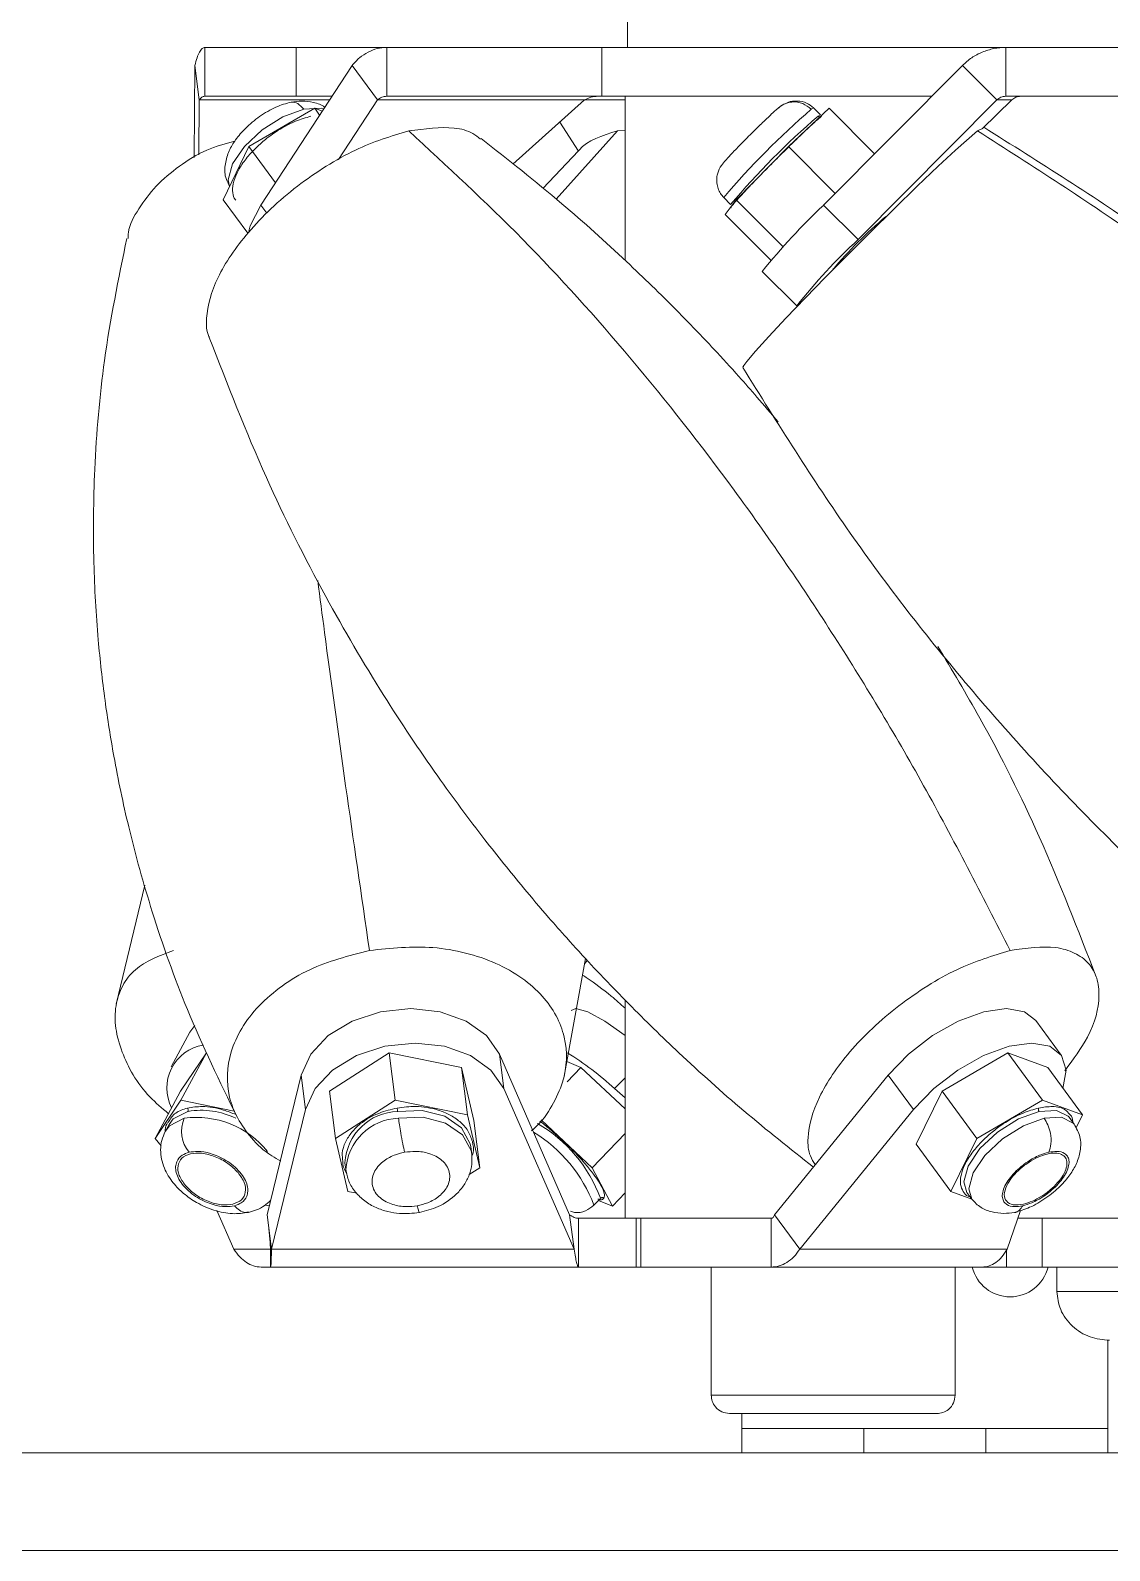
# Model space of a CAD drawing. Header units: millimetres. Extents: x -529 to 1738, y -425 to 849.
# Drawn here: x 241.99 to 264.1, y 637.54 to 668.69 of the extents above; entities that cross this region are included whole.
import ezdxf

# ---------------------------------------------------------------- set-up
doc = ezdxf.new("R2010")
doc.units = ezdxf.units.MM

msp = doc.modelspace()

# ---------------------------------------------------------------- linework, layer by layer
at = {"color": 7, "linetype": 'Continuous', "lineweight": 15}
for p, q in [((254.223, 671.341), (254.223, 668.341)), ((245.56, 668.341), (245.56, 667.341)), ((245.56, 668.341), (247.432, 668.341)), ((247.432, 668.341), (247.432, 667.341)), ((247.432, 668.341), (249.291, 668.341)), ((249.291, 668.341), (249.291, 667.341)), ((249.291, 668.341), (253.699, 668.341)), ((253.699, 668.341), (253.699, 667.341)), ((253.699, 668.341), (261.828, 668.341)), ((261.828, 668.341), (261.828, 668.326)), ((261.828, 668.341), (261.975, 668.341)), ((261.975, 668.341), (261.975, 667.341)), ((261.975, 668.341), (266.855, 668.341)), ((245.344, 666.084), (245.357, 667.975)), ((245.357, 667.975), (245.446, 667.268)), ((246.711, 665.112), (248.58, 667.975)), ((248.58, 667.975), (249.098, 667.268)), ((258.244, 665.112), (261.087, 667.975)), ((261.087, 667.975), (261.793, 667.268)), ((245.438, 666.139), (245.446, 667.268)), ((245.56, 667.341), (247.432, 667.341)), ((247.432, 667.341), (248.166, 667.341)), ((248.3, 666.044), (249.098, 667.268)), ((249.098, 667.268), (253.345, 667.268)), ((249.291, 667.341), (253.699, 667.341)), ((253.345, 667.268), (251.873, 665.953)), ((253.699, 667.341), (260.458, 667.341)), ((254.173, 667.341), (254.173, 663.982)), ((258.95, 664.405), (261.793, 667.268)), ((262.097, 667.268), (261.49, 666.676)), ((261.793, 667.268), (262.097, 667.268)), ((261.975, 667.341), (266.855, 667.341)), ((247.815, 667.095), (246.468, 666.309)), ((247.916, 666.957), (247.815, 667.095)), ((247.968, 667.038), (247.815, 667.095)), ((257.389, 667.149), (257.344, 667.125)), ((258.36, 667.095), (257.52, 666.309)), ((258.178, 666.962), (258.036, 667.103)), ((258.131, 666.933), (258.178, 666.962)), ((259.289, 666.164), (258.36, 667.095)), ((253.217, 666.219), (252.836, 666.813)), ((254.017, 666.632), (254.173, 666.64)), ((261.398, 666.632), (261.5, 666.681)), ((246.468, 666.309), (245.939, 665.222)), ((247.01, 665.57), (246.468, 666.309)), ((257.52, 666.309), (256.453, 665.222)), ((258.479, 665.348), (257.52, 666.309)), ((253.221, 666.224), (252.492, 665.453)), ((245.939, 665.222), (246.444, 664.534)), ((256.197, 665.266), (256.338, 665.124)), ((256.453, 665.222), (256.226, 664.92)), ((257.416, 664.258), (256.453, 665.222)), ((258.244, 665.112), (258.95, 664.405)), ((257.163, 663.982), (256.226, 664.92)), ((259.504, 664.856), (259.496, 664.863)), ((259.518, 664.876), (259.519, 664.876)), ((256.985, 663.753), (257.691, 663.046)), ((258.435, 663.803), (258.443, 663.795)), ((244.333, 651.179), (243.749, 648.738)), ((252.925, 647.264), (253.364, 649.673)), ((253.344, 649.565), (253.398, 649.635)), ((254.173, 648.823), (254.173, 644.35)), ((245.258, 648.161), (245.355, 648.3)), ((263.111, 647.696), (262.592, 648.403)), ((245.258, 648.161), (244.875, 647.454)), ((245.067, 646.956), (245.595, 647.742)), ((245.595, 647.742), (245.07, 646.773)), ((248.118, 646.956), (249.342, 647.742)), ((249.342, 647.742), (250.821, 647.441)), ((249.342, 647.742), (249.464, 646.773)), ((251.6, 647.714), (251.689, 647.007)), ((253.039, 644.423), (251.6, 647.714)), ((260.67, 646.956), (262.017, 647.742)), ((262.017, 647.742), (262.729, 646.773)), ((262.017, 647.742), (262.835, 647.441)), ((250.821, 647.441), (250.943, 646.471)), ((250.821, 647.441), (251.077, 646.354)), ((252.979, 647.56), (253.27, 647.441)), ((253.27, 647.441), (252.988, 647.146)), ((253.27, 647.441), (254.173, 646.592)), ((262.835, 647.441), (263.546, 646.471)), ((247.537, 647.286), (246.838, 644.423)), ((247.626, 646.579), (247.537, 647.286)), ((253.128, 643.716), (251.689, 647.007)), ((254.173, 646.817), (253.96, 647.007)), ((259.569, 647.286), (257.235, 644.423)), ((260.088, 646.579), (259.569, 647.286)), ((245.067, 646.956), (244.542, 645.987)), ((244.542, 645.987), (245.07, 646.773)), ((245.07, 646.773), (246.167, 646.544)), ((248.118, 646.956), (248.24, 645.987)), ((248.24, 645.987), (249.464, 646.773)), ((249.464, 646.773), (250.943, 646.471)), ((260.141, 645.869), (260.67, 646.956)), ((260.67, 646.956), (261.382, 645.987)), ((261.382, 645.987), (262.729, 646.773)), ((262.729, 646.773), (263.546, 646.471)), ((247.626, 646.579), (246.926, 643.716)), ((250.943, 646.471), (251.199, 645.384)), ((252.453, 646.369), (253.499, 645.384)), ((260.088, 646.579), (257.754, 643.716)), ((263.377, 646.278), (263.274, 646.419)), ((263.546, 646.471), (263.417, 646.205)), ((244.829, 646.269), (244.752, 646.128)), ((251.199, 645.384), (251.077, 646.354)), ((254.173, 646.089), (253.499, 645.384)), ((244.669, 645.838), (244.542, 645.987)), ((248.496, 644.9), (248.24, 645.987)), ((251.032, 645.671), (251.014, 645.812)), ((260.141, 645.869), (260.853, 644.9)), ((260.853, 644.9), (261.382, 645.987)), ((248.434, 645.488), (248.452, 645.347)), ((251.199, 645.384), (250.981, 645.244)), ((253.499, 645.384), (253.914, 644.598)), ((248.677, 644.863), (248.496, 644.9)), ((254.173, 644.869), (253.914, 644.598)), ((261.279, 644.742), (260.853, 644.9)), ((261.177, 644.881), (261.281, 644.74)), ((245.808, 644.507), (246.157, 643.716)), ((246.882, 644.605), (246.797, 644.622)), ((253.5, 644.594), (253.53, 644.611)), ((253.53, 644.611), (253.665, 644.752)), ((253.914, 644.598), (253.629, 644.714)), ((261.281, 644.74), (261.292, 644.726)), ((262.001, 643.716), (262.278, 644.512)), ((246.926, 643.716), (246.838, 644.423)), ((253.039, 644.423), (253.128, 643.716)), ((253.223, 643.35), (253.223, 644.35)), ((254.403, 644.35), (253.223, 644.35)), ((254.403, 643.35), (254.403, 644.35)), ((254.495, 644.35), (254.403, 644.35)), ((254.495, 643.35), (254.495, 644.35)), ((257.169, 644.35), (254.495, 644.35)), ((257.169, 643.35), (257.169, 644.35)), ((257.754, 643.716), (257.235, 644.423)), ((262.722, 644.35), (262.222, 644.35)), ((262.722, 643.35), (262.722, 644.35)), ((267.939, 644.35), (262.722, 644.35)), ((246.908, 643.35), (246.908, 643.647)), ((246.926, 643.716), (253.128, 643.716)), ((257.754, 643.716), (262.001, 643.716)), ((246.908, 643.35), (246.714, 643.35)), ((253.223, 643.35), (246.908, 643.35)), ((254.403, 643.35), (253.223, 643.35)), ((254.495, 643.35), (254.403, 643.35)), ((257.169, 643.35), (254.495, 643.35)), ((255.94, 643.35), (255.94, 640.725)), ((261.493, 643.35), (257.169, 643.35)), ((260.94, 640.725), (260.94, 643.35)), ((261.988, 643.35), (261.492, 643.35)), ((262.722, 643.35), (261.988, 643.35)), ((267.939, 643.35), (262.722, 643.35)), ((263.023, 643.35), (263.023, 642.85)), ((264.065, 641.857), (264.065, 640.041)), ((260.94, 640.725), (255.94, 640.725)), ((256.565, 640.041), (256.565, 640.35)), ((259.065, 640.041), (256.565, 640.041)), ((256.565, 640.041), (256.565, 639.541)), ((259.065, 639.541), (259.065, 640.041)), ((261.565, 640.041), (259.065, 640.041)), ((264.065, 640.041), (261.565, 640.041)), ((261.565, 640.041), (261.565, 639.541)), ((264.065, 640.041), (264.065, 639.541)), ((289.065, 639.541), (129.065, 639.541)), ((289.065, 637.541), (129.065, 637.541))]:
    msp.add_line(p, q, dxfattribs=at)
at = {"color": 8, "linetype": 'Continuous', "lineweight": 15}
for p, q in [((245.446, 667.268), (248.118, 667.268)), ((253.345, 667.268), (254.173, 667.268)), ((257.99, 667.075), (258.036, 667.103)), ((252.76, 665.236), (254.017, 666.632)), ((246.711, 665.112), (246.833, 664.946)), ((254.173, 647.23), (253.96, 647.007)), ((253.53, 644.611), (253.536, 644.618)), ((253.665, 644.752), (253.671, 644.76)), ((246.157, 643.716), (246.907, 643.716)), ((261.988, 643.35), (261.988, 643.697)), ((264.799, 642.85), (263.023, 642.85))]:
    msp.add_line(p, q, dxfattribs=at)
at = {"color": 8, "linetype": 'Continuous', "lineweight": 15, "flags": 128}
for points in [[(246.068, 665.488), (246.044, 665.632), (246.132, 665.955), (246.376, 666.314), (246.738, 666.652), (247.164, 666.919), (247.589, 667.075)], [(247.589, 667.075), (247.948, 667.095), (247.998, 667.084)], [(245.141, 646.399), (244.841, 646.244), (244.752, 646.128)], [(245.218, 646.54), (244.917, 646.385), (244.829, 646.269)], [(251.014, 645.812), (251.002, 645.879), (250.824, 646.202), (250.479, 646.442), (250.019, 646.56), (249.514, 646.54)], [(251.032, 645.666), (251.02, 645.738), (250.842, 646.061), (250.497, 646.3), (250.037, 646.419), (249.532, 646.399)], [(262.659, 646.54), (262.234, 646.385), (261.808, 646.118), (261.446, 645.779), (261.202, 645.421), (261.114, 645.098), (261.178, 644.881)], [(262.763, 646.399), (262.338, 646.244), (261.912, 645.976), (261.55, 645.638), (261.306, 645.28), (261.218, 644.956), (261.281, 644.74)], [(263.274, 646.419), (263.255, 646.442), (263.017, 646.56), (262.659, 646.54)], [(263.377, 646.278), (263.359, 646.3), (263.121, 646.419), (262.763, 646.399)]]:
    msp.add_lwpolyline(points, dxfattribs=at)
at = {"color": 7, "linetype": 'Continuous', "lineweight": 15, "flags": 128}
for points in [[(246.974, 666.605), (247.268, 666.778), (247.287, 666.787)], [(256.607, 661.805), (256.59, 661.797), (256.668, 661.908), (256.848, 662.12), (257.122, 662.422), (257.469, 662.793), (258.277, 663.629), (259.194, 664.551), (259.686, 665.036), (260.162, 665.498), (260.591, 665.906), (260.947, 666.238), (261.398, 666.632), (261.398, 666.632)], [(246.462, 664.575), (246.495, 664.684), (246.711, 665.112)], [(247.537, 647.286), (247.733, 647.714), (248.093, 648.093), (248.585, 648.391), (249.165, 648.581), (249.784, 648.646), (250.386, 648.581), (250.919, 648.391), (251.336, 648.093), (251.6, 647.714)], [(253.068, 648.611), (253.168, 648.646), (253.413, 648.581), (253.76, 648.391), (254.173, 648.099)], [(259.569, 647.286), (259.981, 647.714), (260.473, 648.093), (261.003, 648.391), (261.523, 648.581), (261.989, 648.646), (262.359, 648.581), (262.592, 648.403)], [(251.689, 647.007), (251.425, 647.386), (251.008, 647.684), (250.475, 647.874), (249.873, 647.939), (249.254, 647.874), (248.674, 647.684), (248.182, 647.386), (247.822, 647.007), (247.626, 646.579)], [(263.147, 647.007), (263.212, 647.386), (263.12, 647.684), (262.878, 647.874), (262.508, 647.939), (262.042, 647.874), (261.522, 647.684), (260.992, 647.386), (260.5, 647.007), (260.088, 646.579)], [(248.452, 645.347), (248.464, 645.28), (248.478, 645.23)]]:
    msp.add_lwpolyline(points, dxfattribs=at)
at = {"color": 8, "linetype": 'Continuous', "lineweight": 15}
for centre, radius, start, end in [((268.703, 654.662), 16.397, 130.7952, 139.7048), ((245.394, 644.558), 1.859, 38.6368, 97.8378), ((245.485, 644.911), 1.652, 64.4852, 99.3005), ((249.548, 645.426), 1.115, 91.7031, 176.7915), ((249.565, 645.284), 1.115, 91.7031, 176.7915), ((250.731, 643.56), 2.999, 20.6713, 58.458), ((250.841, 643.693), 3.025, 20.6553, 59.3453)]:
    msp.add_arc(centre, radius, start, end, dxfattribs=at)
at = {"color": 7, "linetype": 'Continuous', "lineweight": 15}
for centre, radius, start, end in [((268.843, 654.521), 16.396, 130.795, 139.7051), ((267.607, 655.175), 13.653, 133.2943, 141.0742), ((265.503, 657.796), 9.271, 130.2064, 139.7935), ((266.859, 655.815), 11.676, 132.6344, 141.7341), ((245.677, 647.017), 0.893, 99.2696, 206.9942), ((249.709, 642.406), 6.264, 47.2589, 58.3834), ((245.748, 646.13), 0.664, 156.1104, 220.0376), ((262.065, 643.541), 0.8, 193.8143, 346.1857)]:
    msp.add_arc(centre, radius, start, end, dxfattribs=at)
for points in [[(245.56, 668.341), (245.542, 668.336), (245.506, 668.327), (245.454, 668.252), (245.403, 668.139), (245.372, 668.029), (245.357, 667.975)], [(249.291, 668.341), (249.226, 668.336), (249.095, 668.327), (248.907, 668.252), (248.73, 668.139), (248.63, 668.029), (248.58, 667.975)], [(261.975, 668.341), (261.892, 668.336), (261.728, 668.327), (261.492, 668.252), (261.271, 668.139), (261.149, 668.029), (261.087, 667.975)], [(245.446, 667.268), (245.464, 667.289), (245.501, 667.331), (245.541, 667.337), (245.56, 667.341)], [(249.098, 667.268), (249.128, 667.289), (249.187, 667.331), (249.257, 667.337), (249.291, 667.341)], [(253.616, 667.341), (253.568, 667.337), (253.472, 667.331), (253.387, 667.289), (253.345, 667.268)], [(261.793, 667.268), (261.82, 667.289), (261.873, 667.331), (261.941, 667.337), (261.975, 667.341)], [(262.284, 667.341), (262.249, 667.337), (262.18, 667.331), (262.125, 667.289), (262.097, 667.268)], [(253.223, 644.35), (253.193, 644.353), (253.133, 644.36), (253.07, 644.402), (253.039, 644.423)], [(257.235, 644.423), (257.227, 644.402), (257.21, 644.36), (257.183, 644.353), (257.169, 644.35)], [(246.714, 643.35), (246.663, 643.354), (246.561, 643.364), (246.414, 643.439), (246.276, 643.552), (246.196, 643.661), (246.157, 643.716)], [(246.908, 643.35), (246.91, 643.354), (246.916, 643.364), (246.922, 643.439), (246.926, 643.552), (246.926, 643.661), (246.926, 643.716)], [(253.128, 643.716), (253.138, 643.661), (253.157, 643.552), (253.181, 643.439), (253.203, 643.364), (253.216, 643.354), (253.223, 643.35)], [(257.169, 643.35), (257.224, 643.354), (257.333, 643.364), (257.49, 643.439), (257.636, 643.552), (257.715, 643.661), (257.754, 643.716)], [(262.001, 643.716), (261.968, 643.661), (261.901, 643.552), (261.776, 643.439), (261.638, 643.364), (261.541, 643.354), (261.493, 643.35)]]:
    msp.add_open_spline(points, degree=3, dxfattribs=at)
for points, knots in [([(248.02, 667.117), (248.019, 667.118), (247.963, 667.168), (247.801, 667.214), (247.565, 667.253), (247.405, 667.233), (247.331, 667.223)], [0, 0, 0, 0, 0.008097, 0.388515, 0.718125, 1, 1, 1, 1]), ([(258.036, 667.103), (257.991, 667.14), (257.898, 667.215), (257.707, 667.252), (257.548, 667.24), (257.472, 667.195), (257.455, 667.185)], [0, 0, 0, 0, 0.297054, 0.605048, 0.907806, 1, 1, 1, 1]), ([(247.331, 667.223), (247.228, 667.193), (247.014, 667.131), (246.683, 666.938), (246.399, 666.701), (246.192, 666.462), (246.049, 666.219), (245.971, 665.955), (245.962, 665.708), (246.033, 665.574), (246.059, 665.525)], [0, 0, 0, 0, 0.140758, 0.2914086, 0.4366714, 0.5606137, 0.6722097, 0.7936066, 0.9235648, 1, 1, 1, 1]), ([(247.735, 666.932), (247.631, 666.902), (247.396, 666.835), (247.059, 666.648), (246.771, 666.435), (246.549, 666.231), (246.355, 666.002), (246.212, 665.768), (246.133, 665.546), (246.128, 665.363), (246.156, 665.251), (246.197, 665.213), (246.201, 665.209)], [0, 0, 0, 0, 0.122623, 0.277729, 0.368498, 0.466952, 0.571288, 0.678835, 0.786382, 0.890718, 0.989171, 1, 1, 1, 1]), ([(257.344, 667.125), (257.294, 667.082), (257.211, 667.011), (257.033, 666.842), (256.878, 666.691), (256.734, 666.548), (256.582, 666.395), (256.414, 666.222), (256.278, 666.077), (256.185, 665.97), (256.121, 665.892), (256.071, 665.771), (256.051, 665.672), (256.052, 665.562), (256.077, 665.451), (256.125, 665.348), (256.173, 665.293), (256.197, 665.266)], [0, 0, 0, 0, 0.127921, 0.209089, 0.303993, 0.356673, 0.411894, 0.520927, 0.614975, 0.685775, 0.778383, 0.81389, 0.848682, 0.885023, 0.923178, 0.962083, 1, 1, 1, 1]), ([(258.2, 666.932), (258.165, 666.902), (258.084, 666.835), (257.883, 666.648), (257.66, 666.435), (257.451, 666.231), (257.221, 666.002), (256.989, 665.767), (256.775, 665.547), (256.597, 665.36), (256.465, 665.217), (256.363, 665.099), (256.318, 665.04), (256.345, 665.058), (256.349, 665.06)], [0, 0, 0, 0, 0.097181, 0.220107, 0.292044, 0.37007, 0.452759, 0.537993, 0.623226, 0.705915, 0.783941, 0.855878, 0.978804, 1, 1, 1, 1]), ([(257.99, 667.075), (257.934, 667.119), (257.818, 667.211), (257.608, 667.236), (257.426, 667.19), (257.342, 667.12), (257.301, 667.086)], [0, 0, 0, 0, 0.270261, 0.562429, 0.789736, 1, 1, 1, 1]), ([(245.66, 662.398), (245.655, 662.406), (245.594, 662.512), (245.581, 662.899), (245.763, 663.611), (246.309, 664.415), (246.91, 665.044), (247.453, 665.507), (248.042, 665.914), (248.826, 666.355), (249.382, 666.523), (249.742, 666.632)], [0, 0, 0, 0, 0.007515, 0.10101, 0.27469, 0.448371, 0.541866, 0.637345, 0.732824, 0.82632, 1, 1, 1, 1]), ([(249.742, 666.632), (250.07, 666.675), (250.573, 666.742), (251.024, 666.619), (251.161, 666.505), (251.21, 666.465)], [0, 0, 0, 0, 0.545164, 0.838635, 1, 1, 1, 1]), ([(262.067, 649.838), (261.486, 650.976), (260.331, 653.235), (258.431, 656.382), (256.428, 659.31), (254.309, 661.999), (252.082, 664.475), (250.526, 665.909), (249.742, 666.632)], [0, 0, 0, 0, 0.168623, 0.334904, 0.5, 0.665096, 0.831377, 1, 1, 1, 1]), ([(253.222, 666.22), (253.227, 666.226), (253.392, 666.438), (253.709, 666.536), (254.017, 666.632)], [0, 0, 0, 0, 0.028305, 1, 1, 1, 1]), ([(278.172, 649.838), (277.447, 650.976), (276.007, 653.235), (273.528, 656.382), (270.841, 659.31), (267.918, 661.999), (264.78, 664.475), (262.531, 665.909), (261.398, 666.632)], [0, 0, 0, 0, 0.1686233, 0.3349037, 0.5, 0.6650963, 0.8313767, 1, 1, 1, 1]), ([(278.298, 649.909), (277.584, 651.053), (276.166, 653.325), (273.704, 656.483), (271.023, 659.415), (268.094, 662.1), (264.939, 664.567), (262.668, 665.989), (261.524, 666.705)], [0, 0, 0, 0, 0.168623, 0.334904, 0.5, 0.665096, 0.831377, 1, 1, 1, 1]), ([(243.991, 664.426), (243.991, 664.468), (243.99, 664.675), (244.207, 665.044), (244.543, 665.508), (245.027, 665.911), (245.559, 666.253), (245.981, 666.369), (246.178, 666.423)], [0, 0, 0, 0, 0.0486824, 0.2422805, 0.439987, 0.6376935, 0.8312916, 1, 1, 1, 1]), ([(257.309, 660.67), (257.166, 660.84), (256.902, 661.153), (256.464, 661.649), (255.921, 662.244), (255.16, 663.036), (254.127, 664.04), (252.799, 665.235), (251.779, 666.039), (251.223, 666.478)], [0, 0, 0, 0, 0.0786165, 0.1446435, 0.2340683, 0.3637048, 0.5339879, 0.7456764, 1, 1, 1, 1]), ([(243.963, 664.429), (243.794, 663.602), (243.479, 662.061), (243.288, 659.814), (243.267, 657.893), (243.357, 656.308), (243.505, 654.988), (243.707, 653.713), (244.012, 652.259), (244.498, 650.515), (245.214, 648.499), (245.871, 647.149), (246.224, 646.423)], [0, 0, 0, 0, 0.138974, 0.258971, 0.3608, 0.444943, 0.511654, 0.573897, 0.653281, 0.750392, 0.865704, 1, 1, 1, 1]), ([(245.655, 662.397), (246.028, 661.435), (246.726, 659.635), (247.956, 657.193), (249.146, 655.158), (250.253, 653.502), (251.221, 652.196), (251.99, 651.238), (252.555, 650.573), (253.021, 650.044), (253.564, 649.45), (254.325, 648.657), (255.358, 647.653), (256.612, 646.523), (257.554, 645.779), (258.033, 645.401)], [0, 0, 0, 0, 0.14655, 0.274324, 0.384289, 0.477019, 0.552808, 0.611761, 0.648895, 0.675058, 0.710492, 0.76186, 0.829333, 0.913213, 1, 1, 1, 1]), ([(256.586, 661.784), (257.3, 660.64), (258.719, 658.368), (261.18, 655.21), (263.861, 652.278), (266.79, 649.593), (269.946, 647.127), (272.217, 645.705), (273.36, 644.989)], [0, 0, 0, 0, 0.168623, 0.334904, 0.5, 0.665096, 0.831377, 1, 1, 1, 1]), ([(263.83, 649.297), (263.456, 650.258), (262.756, 652.056), (261.637, 654.314), (260.875, 655.582), (260.583, 656.069)], [0, 0, 0, 0, 0.41405, 0.775055, 1, 1, 1, 1]), ([(244.923, 649.838), (244.634, 649.729), (244.191, 649.561), (243.859, 649.12), (243.72, 648.713), (243.717, 648.25), (243.893, 647.623), (244.233, 646.991), (244.685, 646.605), (244.817, 646.493)], [0, 0, 0, 0, 0.218106, 0.335517, 0.455419, 0.575321, 0.692732, 0.910838, 1, 1, 1, 1]), ([(248.936, 649.838), (248.512, 649.729), (247.86, 649.561), (247.132, 649.12), (246.656, 648.713), (246.301, 648.251), (246.018, 647.621), (245.985, 646.818), (246.385, 646.102), (246.816, 645.688), (247.056, 645.559), (247.118, 645.526)], [0, 0, 0, 0, 0.169475, 0.260706, 0.353874, 0.447041, 0.538272, 0.707747, 0.877222, 0.968453, 1, 1, 1, 1]), ([(252.257, 646.142), (252.278, 646.159), (252.46, 646.313), (252.689, 646.652), (252.982, 647.277), (253.008, 648.08), (252.619, 648.804), (252.074, 649.286), (251.539, 649.589), (250.918, 649.799), (250.049, 649.953), (249.374, 649.883), (248.936, 649.838)], [0, 0, 0, 0, 0.011479, 0.098231, 0.183181, 0.340986, 0.498791, 0.583741, 0.670493, 0.757245, 0.842195, 1, 1, 1, 1]), ([(262.067, 649.838), (261.706, 649.729), (261.151, 649.561), (260.367, 649.12), (259.778, 648.713), (259.235, 648.251), (258.633, 647.621), (258.091, 646.819), (257.897, 646.1), (257.935, 645.658), (258.035, 645.507), (258.072, 645.45)], [0, 0, 0, 0, 0.165562, 0.254688, 0.345704, 0.436721, 0.525846, 0.691408, 0.856971, 0.946096, 1, 1, 1, 1]), ([(263.185, 647.373), (263.357, 647.606), (263.76, 648.15), (263.916, 648.804), (263.859, 649.286), (263.688, 649.589), (263.399, 649.799), (262.904, 649.953), (262.397, 649.883), (262.067, 649.838)], [0, 0, 0, 0, 0.152246, 0.355246, 0.464525, 0.576123, 0.687721, 0.797, 1, 1, 1, 1]), ([(254.173, 648.657), (254.079, 648.74), (253.812, 648.976), (253.516, 649.196), (253.335, 649.314), (253.302, 649.335)], [0, 0, 0, 0, 0.307198, 0.876457, 1, 1, 1, 1]), ([(245.208, 646.61), (245.211, 646.604), (245.219, 646.593), (245.224, 646.572), (245.223, 646.553), (245.219, 646.545), (245.218, 646.54)], [0, 0, 0, 0, 0.270261, 0.562429, 0.789736, 1, 1, 1, 1]), ([(249.502, 646.61), (249.503, 646.604), (249.506, 646.593), (249.51, 646.572), (249.513, 646.553), (249.514, 646.545), (249.514, 646.54)], [0, 0, 0, 0, 0.270261, 0.562429, 0.789736, 1, 1, 1, 1]), ([(249.657, 645.703), (249.645, 645.758), (249.62, 645.872), (249.581, 646.082), (249.55, 646.268), (249.538, 646.356), (249.532, 646.399)], [0, 0, 0, 0, 0.270261, 0.562429, 0.789736, 1, 1, 1, 1]), ([(262.649, 646.61), (262.648, 646.604), (262.644, 646.593), (262.645, 646.572), (262.65, 646.553), (262.656, 646.545), (262.659, 646.54)], [0, 0, 0, 0, 0.270261, 0.562429, 0.789736, 1, 1, 1, 1]), ([(262.855, 645.703), (262.874, 645.758), (262.914, 645.872), (262.9, 646.082), (262.845, 646.268), (262.789, 646.356), (262.763, 646.399)], [0, 0, 0, 0, 0.270261, 0.562429, 0.789736, 1, 1, 1, 1]), ([(263.284, 646.484), (263.288, 646.48), (263.329, 646.443), (263.352, 646.385), (263.349, 646.322), (263.348, 646.317)], [0, 0, 0, 0, 0.092884, 0.93733, 1, 1, 1, 1]), ([(244.753, 646.129), (244.726, 646.069), (244.672, 645.95), (244.644, 645.696), (244.708, 645.389), (244.893, 645.085), (245.125, 644.85), (245.407, 644.654), (245.755, 644.502), (246.131, 644.425), (246.351, 644.456), (246.459, 644.471)], [0, 0, 0, 0, 0.074406, 0.148663, 0.288916, 0.411092, 0.511748, 0.617665, 0.743247, 0.87513, 1, 1, 1, 1]), ([(244.747, 646.122), (244.75, 646.18), (244.755, 646.257), (244.805, 646.311), (244.818, 646.325)], [0, 0, 0, 0, 0.7451682, 1, 1, 1, 1]), ([(262.154, 644.47), (262.257, 644.5), (262.471, 644.562), (262.802, 644.756), (263.086, 644.992), (263.293, 645.232), (263.436, 645.474), (263.516, 645.738), (263.518, 646.027), (263.423, 646.196), (263.375, 646.281)], [0, 0, 0, 0, 0.133177, 0.275715, 0.413154, 0.530422, 0.636008, 0.750867, 0.873826, 1, 1, 1, 1]), ([(251.047, 645.923), (251.062, 645.845), (251.081, 645.75), (251.05, 645.654), (251.044, 645.637)], [0, 0, 0, 0, 0.819448, 1, 1, 1, 1]), ([(246.168, 644.607), (246.11, 644.598), (245.979, 644.578), (245.767, 644.615), (245.571, 644.687), (245.409, 644.771), (245.255, 644.882), (245.123, 645.013), (245.026, 645.152), (244.972, 645.287), (244.959, 645.408), (244.988, 645.535), (245.074, 645.645), (245.189, 645.685), (245.24, 645.703)], [0, 0, 0, 0, 0.090318, 0.204563, 0.27142, 0.343936, 0.420786, 0.5, 0.579214, 0.656064, 0.72858, 0.795437, 0.909682, 1, 1, 1, 1]), ([(245.165, 645.023), (245.115, 645.092), (245.015, 645.231), (245, 645.431), (245.076, 645.593), (245.258, 645.681), (245.502, 645.697), (245.778, 645.622), (246.049, 645.485), (246.178, 645.353), (246.243, 645.287)], [0, 0, 0, 0, 0.124939, 0.24999, 0.374878, 0.49999, 0.624878, 0.74999, 0.874939, 1, 1, 1, 1]), ([(245.24, 645.703), (245.298, 645.712), (245.429, 645.732), (245.641, 645.695), (245.837, 645.624), (245.999, 645.539), (246.153, 645.428), (246.285, 645.298), (246.382, 645.158), (246.436, 645.023), (246.449, 644.902), (246.42, 644.776), (246.334, 644.665), (246.219, 644.625), (246.168, 644.607)], [0, 0, 0, 0, 0.090318, 0.204563, 0.27142, 0.343936, 0.420786, 0.5, 0.579214, 0.656064, 0.72858, 0.795437, 0.909682, 1, 1, 1, 1]), ([(248.472, 645.264), (248.437, 645.324), (248.39, 645.406), (248.389, 645.496), (248.389, 645.52)], [0, 0, 0, 0, 0.729367, 1, 1, 1, 1]), ([(249.915, 644.607), (249.84, 644.598), (249.669, 644.578), (249.448, 644.615), (249.271, 644.687), (249.145, 644.771), (249.048, 644.882), (248.992, 645.013), (248.984, 645.152), (249.024, 645.287), (249.101, 645.408), (249.231, 645.535), (249.418, 645.645), (249.584, 645.685), (249.657, 645.703)], [0, 0, 0, 0, 0.090318, 0.204563, 0.27142, 0.343936, 0.420786, 0.5, 0.579214, 0.656064, 0.72858, 0.795437, 0.909682, 1, 1, 1, 1]), ([(249.657, 645.703), (249.733, 645.712), (249.903, 645.732), (250.125, 645.695), (250.301, 645.624), (250.427, 645.539), (250.525, 645.428), (250.581, 645.298), (250.588, 645.158), (250.549, 645.023), (250.471, 644.902), (250.341, 644.776), (250.155, 644.665), (249.989, 644.625), (249.915, 644.607)], [0, 0, 0, 0, 0.090318, 0.204563, 0.27142, 0.343936, 0.420786, 0.5, 0.579214, 0.656064, 0.72858, 0.795437, 0.909682, 1, 1, 1, 1]), ([(249.959, 644.469), (250.09, 644.502), (250.376, 644.576), (250.686, 644.795), (250.883, 645.031), (250.988, 645.237), (251.043, 645.453), (251.036, 645.598), (251.032, 645.669)], [0, 0, 0, 0, 0.213397, 0.465816, 0.601888, 0.739127, 0.873187, 1, 1, 1, 1]), ([(262.322, 644.607), (262.265, 644.598), (262.135, 644.578), (262.007, 644.615), (261.933, 644.687), (261.901, 644.771), (261.906, 644.882), (261.952, 645.013), (262.038, 645.152), (262.152, 645.287), (262.284, 645.408), (262.455, 645.535), (262.654, 645.645), (262.794, 645.685), (262.855, 645.703)], [0, 0, 0, 0, 0.090318, 0.204563, 0.27142, 0.343936, 0.420786, 0.5, 0.579214, 0.656064, 0.72858, 0.795437, 0.909682, 1, 1, 1, 1]), ([(261.998, 645.023), (262.028, 645.075), (262.086, 645.178), (262.232, 645.333), (262.404, 645.473), (262.594, 645.585), (262.783, 645.662), (262.954, 645.692), (263.096, 645.679), (263.191, 645.618), (263.238, 645.52), (263.225, 645.388), (263.161, 645.238), (263.045, 645.08), (262.891, 644.928), (262.711, 644.797), (262.519, 644.693), (262.399, 644.659), (262.339, 644.642)], [0, 0, 0, 0, 0.062462, 0.124997, 0.187424, 0.249997, 0.312424, 0.374997, 0.437424, 0.499997, 0.562424, 0.624997, 0.687424, 0.749997, 0.812424, 0.874997, 0.937462, 1, 1, 1, 1]), ([(262.855, 645.703), (262.913, 645.712), (263.043, 645.732), (263.17, 645.695), (263.245, 645.624), (263.276, 645.539), (263.271, 645.428), (263.225, 645.298), (263.14, 645.158), (263.025, 645.023), (262.894, 644.902), (262.723, 644.776), (262.523, 644.665), (262.384, 644.625), (262.322, 644.607)], [0, 0, 0, 0, 0.090318, 0.204563, 0.27142, 0.343936, 0.420786, 0.5, 0.579214, 0.656064, 0.72858, 0.795437, 0.909682, 1, 1, 1, 1]), ([(246.243, 645.287), (246.293, 645.218), (246.393, 645.079), (246.407, 644.88), (246.335, 644.715), (246.204, 644.666), (246.139, 644.642)], [0, 0, 0, 0, 0.250007, 0.500001, 0.750007, 1, 1, 1, 1]), ([(248.452, 645.349), (248.469, 645.267), (248.503, 645.102), (248.641, 644.883), (248.832, 644.7), (249.062, 644.565), (249.306, 644.482), (249.607, 644.431), (249.823, 644.454), (249.959, 644.469)], [0, 0, 0, 0, 0.138224, 0.280607, 0.422354, 0.558892, 0.686599, 0.803205, 1, 1, 1, 1]), ([(246.139, 644.642), (246.062, 644.631), (245.909, 644.61), (245.629, 644.689), (245.359, 644.825), (245.23, 644.957), (245.165, 645.023)], [0, 0, 0, 0, 0.250007, 0.500001, 0.750007, 1, 1, 1, 1]), ([(261.243, 644.792), (261.229, 644.795), (261.16, 644.811), (261.128, 644.86), (261.103, 644.898)], [0, 0, 0, 0, 0.205162, 1, 1, 1, 1]), ([(262.339, 644.642), (262.264, 644.631), (262.115, 644.61), (261.982, 644.689), (261.923, 644.825), (261.973, 644.957), (261.998, 645.023)], [0, 0, 0, 0, 0.250007, 0.500001, 0.750007, 1, 1, 1, 1]), ([(246.459, 644.471), (246.513, 644.486), (246.629, 644.518), (246.786, 644.602), (246.868, 644.68), (246.91, 644.718)], [0, 0, 0, 0, 0.309676, 0.654189, 1, 1, 1, 1]), ([(253.536, 644.618), (253.482, 644.575), (253.37, 644.485), (253.185, 644.452), (253.085, 644.484), (253.057, 644.493)], [0, 0, 0, 0, 0.4008647, 0.8342224, 1, 1, 1, 1]), ([(253.741, 644.761), (253.724, 644.74), (253.702, 644.713), (253.63, 644.74), (253.615, 644.746)], [0, 0, 0, 0, 0.7950884, 1, 1, 1, 1]), ([(253.671, 644.76), (253.677, 644.764), (253.688, 644.773), (253.709, 644.776), (253.728, 644.771), (253.737, 644.764), (253.741, 644.761)], [0, 0, 0, 0, 0.270261, 0.562429, 0.789736, 1, 1, 1, 1]), ([(261.284, 644.736), (261.339, 644.677), (261.445, 644.566), (261.68, 644.476), (261.921, 644.441), (262.08, 644.461), (262.154, 644.47)], [0, 0, 0, 0, 0.302043, 0.569725, 0.801657, 1, 1, 1, 1]), ([(246.875, 644.121), (246.881, 644.073), (246.892, 643.972), (246.902, 643.84), (246.907, 643.723), (246.908, 643.673), (246.908, 643.647)], [0, 0, 0, 0, 0.223798, 0.464878, 0.723534, 1, 1, 1, 1]), ([(263.023, 642.85), (263.038, 642.725), (263.069, 642.47), (263.319, 642.127), (263.684, 641.893), (263.967, 641.864), (264.103, 641.85)], [0, 0, 0, 0, 0.249467, 0.509715, 0.765035, 1, 1, 1, 1]), ([(256.315, 640.35), (256.261, 640.356), (256.151, 640.37), (256.025, 640.472), (255.952, 640.598), (255.944, 640.684), (255.94, 640.725)], [0, 0, 0, 0, 0.270261, 0.562429, 0.789736, 1, 1, 1, 1]), ([(260.94, 640.725), (260.933, 640.672), (260.919, 640.561), (260.818, 640.435), (260.692, 640.362), (260.606, 640.354), (260.565, 640.35)], [0, 0, 0, 0, 0.270261, 0.562429, 0.789736, 1, 1, 1, 1]), ([(256.315, 640.35), (256.331, 640.35), (256.369, 640.35), (256.657, 640.35), (257.04, 640.35), (257.439, 640.35), (257.916, 640.35), (258.44, 640.35), (258.963, 640.35), (259.44, 640.35), (259.839, 640.35), (260.222, 640.35), (260.51, 640.35), (260.548, 640.35), (260.565, 640.35)], [0, 0, 0, 0, 0.090318, 0.204563, 0.27142, 0.343936, 0.420786, 0.5, 0.579214, 0.656064, 0.72858, 0.795437, 0.909682, 1, 1, 1, 1])]:
    msp.add_open_spline(points, degree=3, knots=knots, dxfattribs=at)
at = {"color": 8, "linetype": 'Continuous', "lineweight": 15}
for points, knots in [([(247.589, 667.075), (247.549, 667.12), (247.467, 667.213), (247.377, 667.219), (247.331, 667.222)], [0, 0, 0, 0, 0.487755, 1, 1, 1, 1]), ([(258.131, 666.933), (258.137, 666.929), (258.148, 666.92), (258.164, 666.917), (258.171, 666.919), (258.171, 666.919)], [0, 0, 0, 0, 0.475, 0.988502, 1, 1, 1, 1]), ([(248.936, 649.838), (248.771, 650.973), (248.443, 653.226), (248.094, 655.746), (247.923, 657.067), (247.878, 657.419)], [0, 0, 0, 0, 0.426817, 0.847703, 1, 1, 1, 1]), ([(244.818, 646.325), (244.859, 646.392), (244.942, 646.524), (245.12, 646.581), (245.208, 646.61)], [0, 0, 0, 0, 0.505907, 1, 1, 1, 1]), ([(245.208, 646.61), (245.306, 646.625), (245.527, 646.659), (245.883, 646.6), (246.115, 646.509), (246.199, 646.475)], [0, 0, 0, 0, 0.335212, 0.759226, 1, 1, 1, 1]), ([(248.389, 645.52), (248.383, 645.574), (248.367, 645.704), (248.434, 645.909), (248.563, 646.113), (248.783, 646.326), (249.098, 646.513), (249.378, 646.58), (249.502, 646.61)], [0, 0, 0, 0, 0.115028, 0.276653, 0.429165, 0.569775, 0.810048, 1, 1, 1, 1]), ([(249.502, 646.61), (249.629, 646.625), (249.917, 646.66), (250.291, 646.596), (250.589, 646.476), (250.801, 646.333), (250.969, 646.147), (251.021, 645.999), (251.047, 645.923)], [0, 0, 0, 0, 0.180637, 0.409126, 0.54284, 0.687872, 0.841571, 1, 1, 1, 1]), ([(261.103, 644.898), (261.081, 644.943), (261.036, 645.036), (261.049, 645.225), (261.126, 645.445), (261.269, 645.68), (261.463, 645.908), (261.685, 646.113), (261.973, 646.326), (262.31, 646.513), (262.545, 646.58), (262.649, 646.61)], [0, 0, 0, 0, 0.0995309, 0.2050092, 0.3137337, 0.4224582, 0.5279364, 0.6274673, 0.7192303, 0.876035, 1, 1, 1, 1]), ([(262.649, 646.61), (262.746, 646.625), (262.965, 646.659), (263.179, 646.602), (263.258, 646.514), (263.284, 646.484)], [0, 0, 0, 0, 0.342838, 0.776497, 1, 1, 1, 1]), ([(252.428, 646.337), (252.431, 646.335), (252.506, 646.283), (252.675, 646.143), (252.92, 645.927), (253.157, 645.691), (253.364, 645.463), (253.528, 645.258), (253.674, 645.045), (253.765, 644.858), (253.749, 644.791), (253.741, 644.761)], [0, 0, 0, 0, 0.0047446, 0.1213258, 0.241495, 0.3616642, 0.4782454, 0.5882533, 0.6896756, 0.8629861, 1, 1, 1, 1]), ([(246.456, 644.484), (246.436, 644.477), (246.378, 644.459), (246.272, 644.505), (246.202, 644.574), (246.168, 644.607)], [0, 0, 0, 0, 0.212563, 0.621617, 1, 1, 1, 1]), ([(249.958, 644.477), (249.957, 644.474), (249.956, 644.461), (249.941, 644.506), (249.923, 644.575), (249.915, 644.607)], [0, 0, 0, 0, 0.1210037, 0.5776204, 1, 1, 1, 1]), ([(262.154, 644.471), (262.155, 644.471), (262.193, 644.462), (262.257, 644.508), (262.301, 644.575), (262.322, 644.607)], [0, 0, 0, 0, 0.018787, 0.528503, 1, 1, 1, 1])]:
    msp.add_open_spline(points, degree=3, knots=knots, dxfattribs=at)

doc.saveas('drawing.dxf')
